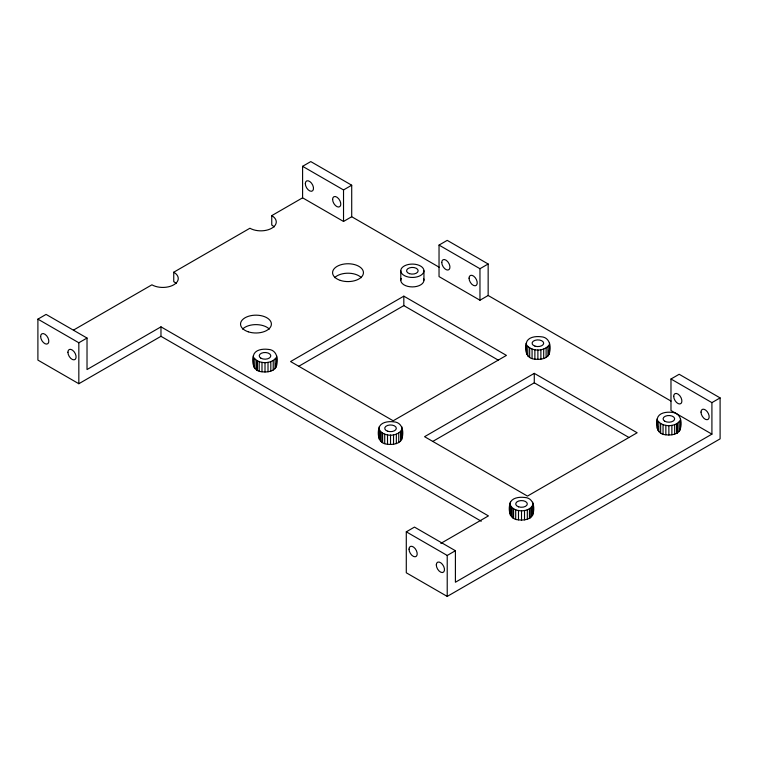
<?xml version="1.0" encoding="UTF-8"?>
<svg xmlns="http://www.w3.org/2000/svg" width="758" height="758" viewBox="0 0 758 758"><rect width="100%" height="100%" fill="white"/><g stroke="black" fill="none" stroke-linecap="round" stroke-linejoin="round"><path stroke-width="1.14" d="M253.38 355.843C254.631 349.599 262.761 348.699 268.01 349.353C276.433 349.618 278.499 358.297 276.632 365.29C275.381 371.534 267.242 372.434 261.993 371.78C253.57 371.515 251.504 362.826 253.38 355.843L253.769 367.033M276.234 367.033L276.632 355.843M378.905 428.308C380.156 422.064 388.286 421.164 393.535 421.827C401.958 422.083 404.023 430.771 402.157 437.764C400.906 444.008 392.767 444.908 387.518 444.245C379.095 443.989 377.029 435.3 378.905 428.308C381.625 437.508 399.428 437.508 402.157 428.308M378.905 437.764L379.294 436.021M526.26 343.232C527.511 336.988 535.641 336.097 540.89 336.751C549.313 337.007 551.379 345.695 549.512 352.688C548.261 358.932 540.122 359.832 534.873 359.169C526.45 358.913 524.384 350.224 526.26 343.232L526.649 354.422M509.888 503.928C511.138 497.684 519.268 496.793 524.517 497.447C532.94 497.703 535.006 506.391 533.139 513.384C531.889 519.628 523.75 520.528 518.5 519.865C510.077 519.609 508.012 510.92 509.888 503.928C512.607 513.128 530.41 513.128 533.139 503.928M509.888 513.384L510.276 511.65M549.114 354.422L549.512 343.232M657.243 418.861C658.494 412.617 666.623 411.717 671.872 412.371C680.296 412.636 682.361 421.315 680.495 428.308C679.244 434.552 671.105 435.452 665.856 434.798C657.432 434.533 655.367 425.844 657.243 418.861L657.631 430.051M657.243 428.308L657.631 426.574M680.097 430.051L680.495 418.861M253.769 357.577C258.715 364.352 271.298 364.352 276.234 357.577M526.649 344.975C531.595 351.75 544.178 351.75 549.114 344.975M657.631 420.595C662.577 427.37 675.16 427.37 680.097 420.595M481.264 521.229L160.971 336.306L78.832 383.728L37.9 360.097L37.9 319.137L46.086 314.409L87.018 338.04L87.018 369.544L160.971 326.85L488.427 515.904L440.815 543.401M351.712 216.731L343.526 221.45L302.594 197.819L302.594 166.315L310.78 161.587L351.712 185.217L351.712 216.731L439.09 267.176M73.564 330.052L151.913 284.819A15.435 8.916 0 0 0 173.743 284.819A15.435 8.916 0 0 0 173.743 272.217L249.922 228.234A15.435 8.916 0 0 0 271.752 228.234A15.435 8.916 0 0 0 271.752 215.632L302.594 197.819M37.9 319.137L78.832 342.768L87.018 338.04M302.594 166.315L343.526 189.945L351.712 185.217M488.152 295.497L479.966 300.225L439.034 276.594L439.034 245.09L447.22 240.362L488.152 263.992L488.152 295.497L671.001 401.067M403.825 296.16L290.579 361.547L393.184 420.785L506.429 355.398L403.825 296.16L403.825 305.616L298.747 366.285M439.034 245.09L479.966 268.72L488.152 263.992M534.276 373.362L424.575 436.693L527.454 496.092L637.146 432.761L534.276 373.362L534.276 382.818L432.78 441.412M670.982 379L679.168 374.272L720.1 397.903L720.1 438.863L447.22 596.413L406.288 572.783L406.288 531.822L414.474 527.094L455.406 550.725L455.406 582.239L711.914 434.144L711.914 402.631L670.982 379L670.982 410.514L711.914 434.144M406.288 531.822L447.22 555.453L455.406 550.725M711.914 402.631L720.1 397.903M403.825 305.616L498.3 360.164M534.276 382.818L628.998 437.508M549.114 350.954L549.512 352.688M532.741 511.65L533.139 513.384M276.234 363.556L276.632 365.29M678.931 422.215L678.931 431.662M677.32 423.428L677.32 432.884M677.084 423.608L677.084 433.055M676.78 423.741L676.78 433.188M674.677 424.669L674.677 434.126M671.872 425.342L671.872 434.798M668.869 425.57L668.869 435.026M665.856 425.342L665.856 434.798M663.051 424.669L663.051 434.126M660.644 423.608L660.644 433.055M658.797 422.215L658.797 431.662M547.949 346.596L547.949 356.042M546.101 347.979L546.101 357.435M543.694 349.05L543.694 358.506M540.89 349.722L540.89 359.169M537.886 349.95L537.886 359.396M534.873 349.722L534.873 359.169M532.741 502.194L532.741 515.118M532.069 349.05L532.069 358.506M531.576 507.291L531.576 516.738M529.965 508.504L529.965 517.96M529.662 347.979L529.662 357.435M529.728 508.675L529.728 518.131M529.425 508.817L529.425 518.264M527.814 346.596L527.814 356.042M527.322 509.746L527.322 519.202M524.517 510.418L524.517 519.865M521.513 510.646L521.513 520.102M518.5 510.418L518.5 519.865M515.696 509.746L515.696 519.202M513.592 508.817L513.592 518.264M513.289 508.675L513.289 518.131M513.052 508.504L513.052 517.96M511.442 507.291L511.442 516.738M510.276 502.194L510.276 515.118M479.966 268.72L479.966 300.225M447.22 555.453L447.22 596.413M423.94 270.767A11.578 6.68 0 0 1 406.572 276.556A11.578 6.68 0 0 1 406.572 264.978A11.578 6.68 0 0 1 423.94 270.767L423.94 280.214M401.759 426.574L401.759 428.933M401.759 430.051L401.759 439.498M400.783 270.767L400.783 280.214M400.594 431.662L400.594 441.118M398.746 433.055L398.746 442.511M396.339 434.126L396.339 443.572M393.535 434.798L393.535 444.245M390.531 435.026L390.531 444.472M387.518 434.798L387.518 444.245M384.713 434.126L384.713 443.572M382.61 433.188L382.61 442.644M382.307 433.055L382.307 442.511M382.07 432.884L382.07 442.331M380.459 431.662L380.459 441.118M379.294 426.574L379.294 439.498M343.526 189.945L343.526 221.45M275.069 359.197L275.069 368.644M273.221 360.59L273.221 370.037M271.752 215.632L271.752 225.079A15.435 8.916 0 0 1 274.207 226.926M270.814 361.651L270.814 371.107M268.01 362.324L268.01 371.78M265.006 362.551L265.006 372.007M261.993 362.324L261.993 371.78M259.189 361.651L259.189 371.107M257.085 360.723L257.085 370.169M256.782 360.59L256.782 370.037M256.545 360.41L256.545 369.866M254.934 359.197L254.934 368.644M173.743 272.217L173.743 281.673A15.435 8.916 0 0 1 176.188 283.511M160.971 326.85L160.971 336.306M78.832 342.768L78.832 383.728M334.638 277.665A15.435 8.916 0 0 1 361.376 277.665M242.579 329.076A15.435 8.916 0 0 1 269.317 329.076M423.542 278.489A11.578 6.68 0 0 1 412.361 286.903A11.578 6.68 0 0 1 401.171 278.489M700.998 412.087A5.789 3.345 60 0 0 707.138 419.724A5.789 3.345 60 0 0 707.138 411.537A5.789 3.345 60 0 0 700.998 412.087M673.71 396.33A5.789 3.345 60 0 0 679.85 403.967A5.789 3.345 60 0 0 679.85 395.78A5.789 3.345 60 0 0 673.71 396.33M332.61 199.401A5.789 3.345 60 0 0 338.75 207.038A5.789 3.345 60 0 0 338.75 198.852A5.789 3.345 60 0 0 332.61 199.401M305.322 183.644A5.789 3.345 60 0 0 311.462 191.281A5.789 3.345 60 0 0 311.462 183.095A5.789 3.345 60 0 0 305.322 183.644M469.05 278.167A5.789 3.345 60 0 0 475.19 285.804A5.789 3.345 60 0 0 475.19 277.618A5.789 3.345 60 0 0 469.05 278.167M441.762 262.42A5.789 3.345 60 0 0 447.902 270.056A5.789 3.345 60 0 0 447.902 261.87A5.789 3.345 60 0 0 441.762 262.42M67.917 352.214A5.789 3.345 60 0 0 74.057 359.851A5.789 3.345 60 0 0 74.057 351.665A5.789 3.345 60 0 0 67.917 352.214M40.629 336.467A5.789 3.345 60 0 0 46.769 344.104A5.789 3.345 60 0 0 46.769 335.917A5.789 3.345 60 0 0 40.629 336.467M436.305 564.9A5.789 3.345 60 0 0 442.445 572.546A5.789 3.345 60 0 0 442.445 564.359A5.789 3.345 60 0 0 436.305 564.9M409.017 549.152A5.789 3.345 60 0 0 415.157 556.789A5.789 3.345 60 0 0 415.157 548.602A5.789 3.345 60 0 0 409.017 549.152M534.987 346.131A5.789 3.345 0 0 0 543.675 343.232A5.789 3.345 0 0 0 534.987 340.342A5.789 3.345 0 0 0 534.987 346.131M409.462 273.657A5.789 3.345 0 0 0 418.151 270.767A5.789 3.345 0 0 0 409.462 267.868A5.789 3.345 0 0 0 409.462 273.657M387.632 431.207A5.789 3.345 0 0 0 396.32 428.308A5.789 3.345 0 0 0 387.632 425.418A5.789 3.345 0 0 0 387.632 431.207M260.913 358.202A5.789 3.345 0 0 0 270.597 356.705A5.789 3.345 0 0 0 263.509 352.612A5.789 3.345 0 0 0 260.913 358.202M518.614 506.827A5.789 3.345 0 0 0 527.303 503.928A5.789 3.345 0 0 0 518.614 501.038A5.789 3.345 0 0 0 518.614 506.827M664.775 421.221A5.789 3.345 0 0 0 674.459 419.724A5.789 3.345 0 0 0 667.372 415.63A5.789 3.345 0 0 0 664.775 421.221M340.285 280.384A15.435 8.916 0 0 0 363.442 272.672A15.435 8.916 0 0 0 340.285 264.949A15.435 8.916 0 0 0 340.285 280.384M248.236 331.796A15.435 8.916 0 0 0 271.392 324.083A15.435 8.916 0 0 0 248.236 316.361A15.435 8.916 0 0 0 248.236 331.796"/></g></svg>
